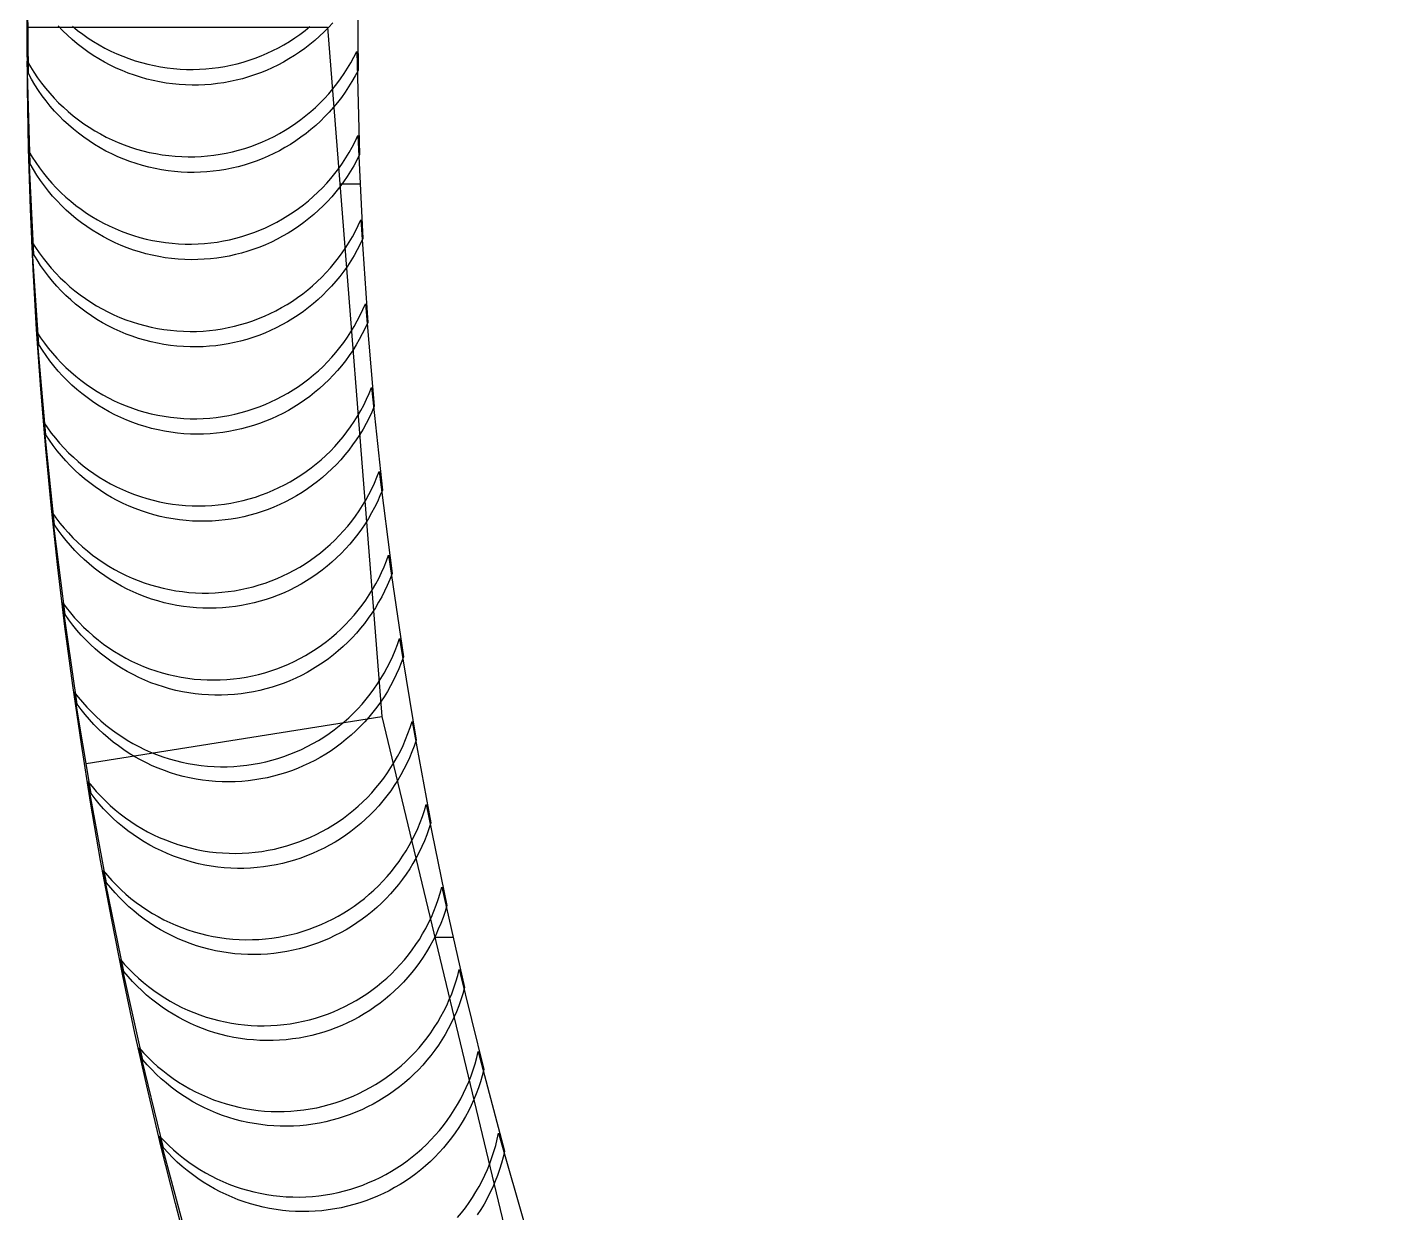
# Model space of a CAD drawing. Header units: metres. Extents: x -22.9 to 22.9, y -22.9 to 22.9.
# Drawn here: x -22.86 to -16.29, y -5.76 to 0 of the extents above; entities that cross this region are included whole.
import ezdxf

# ---------------------------------------------------------------- set-up
doc = ezdxf.new("R2010")
doc.units = ezdxf.units.M
for name, color, linetype in [('OBSERVED_CIRCULAR_SCAN', 3, 'Continuous'), ('SCAN_FOOTPRINTS', 5, 'Continuous'), ('TANK_BOUNDARY', 7, 'Continuous')]:
    doc.layers.add(name, color=color, linetype=linetype)

msp = doc.modelspace()

# ---------------------------------------------------------------- linework, layer by layer
at = {"layer": 'OBSERVED_CIRCULAR_SCAN'}
for p, q in [((-22.8557, 0), (-21.402, 0)), ((-21.402, 0), (-21.1385, -3.348)), ((-21.342, -0.762), (-21.2426, -0.762)), ((-22.5737, -3.5753), (-21.1385, -3.348)), ((-21.1385, -3.348), (-20.3545, -6.6136)), ((-20.8812, -4.4196), (-20.7915, -4.4196))]:
    msp.add_line(p, q, dxfattribs=at)
at = {"layer": 'SCAN_FOOTPRINTS'}
for points in [[(-21.2584, 0.2896), (-21.2536, -0.2104), (-21.2536, -0.2104), (-21.2679, -0.2376), (-21.2832, -0.2644), (-21.2993, -0.2906), (-21.3163, -0.3163), (-21.3342, -0.3413), (-21.353, -0.3657), (-21.3726, -0.3895), (-21.3929, -0.4126), (-21.4141, -0.435), (-21.436, -0.4566), (-21.4586, -0.4775), (-21.4819, -0.4976), (-21.5059, -0.5169), (-21.5306, -0.5354), (-21.5559, -0.553), (-21.5817, -0.5697), (-21.6081, -0.5855), (-21.6351, -0.6004), (-21.6625, -0.6144), (-21.6904, -0.6275), (-21.7187, -0.6395), (-21.7474, -0.6506), (-21.7765, -0.6607), (-21.8059, -0.6699), (-21.8357, -0.678), (-21.8656, -0.685), (-21.8958, -0.6911), (-21.9262, -0.6961), (-21.9567, -0.7001), (-21.9874, -0.703), (-22.0181, -0.7049), (-22.0489, -0.7057), (-22.0807, -0.7054), (-22.1124, -0.7041), (-22.1441, -0.7016), (-22.1757, -0.698), (-22.2071, -0.6932), (-22.2384, -0.6874), (-22.2694, -0.6805), (-22.3002, -0.6724), (-22.3306, -0.6633), (-22.3607, -0.6531), (-22.3905, -0.6419), (-22.4198, -0.6296), (-22.4487, -0.6163), (-22.477, -0.602), (-22.5049, -0.5867), (-22.5322, -0.5704), (-22.5589, -0.5532), (-22.585, -0.535), (-22.6104, -0.5159), (-22.6351, -0.496), (-22.6591, -0.4751), (-22.6824, -0.4535), (-22.7049, -0.431), (-22.7266, -0.4078), (-22.7474, -0.3838), (-22.7674, -0.359), (-22.7865, -0.3336), (-22.8047, -0.3076), (-22.8219, -0.2809), (-22.8382, -0.2536), (-22.8536, -0.2257), (-22.8584, 0.2743)], [(-21.3761, 0.0212), (-21.3969, -0.0015), (-21.4185, -0.0235), (-21.4408, -0.0447), (-21.4638, -0.0651), (-21.4875, -0.0848), (-21.5119, -0.1036), (-21.5369, -0.1216), (-21.5625, -0.1387), (-21.5887, -0.1549), (-21.6154, -0.1702), (-21.6426, -0.1846), (-21.6703, -0.1981), (-21.6985, -0.2106), (-21.727, -0.2221), (-21.7559, -0.2327), (-21.7852, -0.2422), (-21.8148, -0.2508), (-21.8446, -0.2583), (-21.8747, -0.2648), (-21.9051, -0.2703), (-21.9355, -0.2747), (-21.9661, -0.2781), (-21.9968, -0.2804), (-22.0276, -0.2817), (-22.0584, -0.2819), (-22.0902, -0.2811), (-22.1219, -0.2791), (-22.1535, -0.276), (-22.185, -0.2718), (-22.2164, -0.2664), (-22.2475, -0.26), (-22.2784, -0.2525), (-22.309, -0.2438), (-22.3392, -0.2341), (-22.3692, -0.2234), (-22.3987, -0.2116), (-22.4277, -0.1988), (-22.4564, -0.1849), (-22.4845, -0.17), (-22.512, -0.1542), (-22.539, -0.1374), (-22.5654, -0.1196), (-22.5911, -0.101), (-22.6161, -0.0814), (-22.6405, -0.061), (-22.6641, -0.0397), (-22.6869, -0.0176), (-22.709, 0.0053)], [(-22.6399, 0.004), (-22.6152, -0.016), (-22.5898, -0.035), (-22.5637, -0.0532), (-22.537, -0.0704), (-22.5097, -0.0867), (-22.4818, -0.102), (-22.4535, -0.1163), (-22.4246, -0.1297), (-22.3953, -0.1419), (-22.3655, -0.1532), (-22.3354, -0.1633), (-22.305, -0.1725), (-22.2742, -0.1805), (-22.2432, -0.1874), (-22.2119, -0.1932), (-22.1805, -0.198), (-22.1489, -0.2016), (-22.1172, -0.2041), (-22.0855, -0.2055), (-22.0537, -0.2057), (-22.0229, -0.2049), (-21.9922, -0.203), (-21.9615, -0.2001), (-21.931, -0.1961), (-21.9006, -0.1911), (-21.8704, -0.1851), (-21.8405, -0.178), (-21.8107, -0.1699), (-21.7813, -0.1608), (-21.7523, -0.1507), (-21.7235, -0.1396), (-21.6952, -0.1275), (-21.6673, -0.1144), (-21.6399, -0.1004), (-21.6129, -0.0855), (-21.5865, -0.0697), (-21.5607, -0.053), (-21.5354, -0.0354), (-21.5108, -0.0169), (-21.4867, 0.0024)], [(-22.0885, -5.8681), (-22.2167, -5.3849), (-22.2167, -5.3849), (-22.195, -5.4081), (-22.1724, -5.4305), (-22.1491, -5.4521), (-22.1251, -5.4728), (-22.1003, -5.4927), (-22.0748, -5.5117), (-22.0487, -5.5299), (-22.0219, -5.547), (-21.9946, -5.5632), (-21.9667, -5.5785), (-21.9383, -5.5927), (-21.9094, -5.606), (-21.88, -5.6182), (-21.8503, -5.6293), (-21.8201, -5.6394), (-21.7897, -5.6484), (-21.7589, -5.6564), (-21.7278, -5.6632), (-21.6966, -5.669), (-21.6651, -5.6737), (-21.6335, -5.6772), (-21.6018, -5.6796), (-21.5701, -5.6809), (-21.5383, -5.6811), (-21.5065, -5.6801), (-21.4748, -5.6781), (-21.4432, -5.6749), (-21.4117, -5.6706), (-21.3804, -5.6652), (-21.3493, -5.6586), (-21.3184, -5.651), (-21.2888, -5.6426), (-21.2595, -5.6332), (-21.2305, -5.6228), (-21.2019, -5.6114), (-21.1737, -5.599), (-21.1459, -5.5857), (-21.1186, -5.5714), (-21.0918, -5.5562), (-21.0656, -5.5401), (-21.0399, -5.5232), (-21.0148, -5.5053), (-20.9904, -5.4866), (-20.9666, -5.4671), (-20.9434, -5.4467), (-20.921, -5.4256), (-20.8993, -5.4037), (-20.8784, -5.3811), (-20.8583, -5.3578), (-20.839, -5.3339), (-20.8205, -5.3092), (-20.8028, -5.284), (-20.7861, -5.2582), (-20.7702, -5.2318), (-20.7552, -5.2049), (-20.7412, -5.1775), (-20.7281, -5.1496), (-20.716, -5.1213), (-20.7048, -5.0926), (-20.6947, -5.0635), (-20.6855, -5.0341), (-20.6774, -5.0044), (-20.6703, -4.9745), (-20.542, -5.4577), (-20.542, -5.4577), (-20.5491, -5.4877), (-20.5573, -5.5174), (-20.5664, -5.5468), (-20.5766, -5.5759), (-20.5877, -5.6046), (-20.5999, -5.6329), (-20.613, -5.6607), (-20.627, -5.6881), (-20.6419, -5.7151), (-20.6578, -5.7415), (-20.6746, -5.7673)], [(-20.7712, -5.7813), (-20.7515, -5.7576), (-20.7326, -5.7333), (-20.7146, -5.7083), (-20.6975, -5.6827), (-20.6812, -5.6566), (-20.6658, -5.6299), (-20.6514, -5.6027), (-20.6379, -5.575), (-20.6254, -5.5469), (-20.6138, -5.5184), (-20.6032, -5.4895), (-20.5936, -5.4602), (-20.585, -5.4306), (-20.5774, -5.4008), (-20.5709, -5.3707), (-20.4334, -5.8514)]]:
    msp.add_lwpolyline(points, dxfattribs=at)
for points in [[(-21.2457, -0.6187), (-21.2594, -0.6462), (-21.2742, -0.6733), (-21.2898, -0.6998), (-21.3063, -0.7258), (-21.3237, -0.7512), (-21.342, -0.7759), (-21.3611, -0.8001), (-21.3811, -0.8236), (-21.4018, -0.8463), (-21.4233, -0.8684), (-21.4455, -0.8897), (-21.4684, -0.9103), (-21.492, -0.93), (-21.5163, -0.9489), (-21.5413, -0.967), (-21.5668, -0.9842), (-21.5929, -1.0006), (-21.6195, -1.016), (-21.6467, -1.0305), (-21.6743, -1.0441), (-21.7024, -1.0567), (-21.7309, -1.0684), (-21.7598, -1.079), (-21.789, -1.0887), (-21.8186, -1.0974), (-21.8484, -1.105), (-21.8785, -1.1117), (-21.9088, -1.1173), (-21.9392, -1.1218), (-21.9698, -1.1253), (-22.0005, -1.1278), (-22.0313, -1.1292), (-22.0631, -1.1296), (-22.0948, -1.1288), (-22.1266, -1.1269), (-22.1582, -1.1239), (-22.1897, -1.1198), (-22.2211, -1.1145), (-22.2522, -1.1082), (-22.2831, -1.1008), (-22.3138, -1.0922), (-22.3441, -1.0826), (-22.374, -1.072), (-22.4036, -1.0603), (-22.4327, -1.0475), (-22.4613, -1.0338), (-22.4895, -1.019), (-22.5171, -1.0032), (-22.5441, -0.9865), (-22.5705, -0.9688), (-22.5963, -0.9503), (-22.6214, -0.9308), (-22.6458, -0.9104), (-22.6695, -0.8892), (-22.6924, -0.8672), (-22.7145, -0.8443), (-22.7358, -0.8207), (-22.7563, -0.7964), (-22.7759, -0.7714), (-22.7946, -0.7457), (-22.8123, -0.7193), (-22.8291, -0.6923), (-22.845, -0.6648), (-22.8594, -0.165), (-22.8594, -0.165), (-22.8435, -0.1925), (-22.8267, -0.2195), (-22.809, -0.2459), (-22.7903, -0.2716), (-22.7707, -0.2966), (-22.7502, -0.3209), (-22.7289, -0.3445), (-22.7068, -0.3674), (-22.6839, -0.3894), (-22.6602, -0.4106), (-22.6358, -0.431), (-22.6107, -0.4505), (-22.5849, -0.4691), (-22.5585, -0.4867), (-22.5315, -0.5034), (-22.5039, -0.5192), (-22.4757, -0.534), (-22.4471, -0.5477), (-22.418, -0.5605), (-22.3884, -0.5722), (-22.3585, -0.5829), (-22.3282, -0.5925), (-22.2975, -0.601), (-22.2666, -0.6084), (-22.2355, -0.6147), (-22.2041, -0.62), (-22.1726, -0.6241), (-22.141, -0.6271), (-22.1092, -0.629), (-22.0775, -0.6298), (-22.0457, -0.6294), (-22.0149, -0.628), (-21.9842, -0.6255), (-21.9536, -0.622), (-21.9232, -0.6175), (-21.8929, -0.6119), (-21.8628, -0.6052), (-21.833, -0.5976), (-21.8035, -0.5889), (-21.7742, -0.5792), (-21.7453, -0.5686), (-21.7168, -0.5569), (-21.6887, -0.5443), (-21.6611, -0.5307), (-21.634, -0.5162), (-21.6073, -0.5008), (-21.5812, -0.4844), (-21.5557, -0.4672), (-21.5307, -0.4491), (-21.5065, -0.4302), (-21.4828, -0.4105), (-21.4599, -0.3899), (-21.4377, -0.3686), (-21.4162, -0.3466), (-21.3955, -0.3238), (-21.3755, -0.3003), (-21.3564, -0.2761), (-21.3382, -0.2514), (-21.3207, -0.226), (-21.3042, -0.2), (-21.2886, -0.1735), (-21.2739, -0.1464), (-21.2601, -0.1189), (-21.2457, -0.6187)], [(-21.2299, -1.0268), (-21.2431, -1.0546), (-21.2573, -1.0819), (-21.2724, -1.1087), (-21.2885, -1.135), (-21.3054, -1.1607), (-21.3232, -1.1858), (-21.3418, -1.2104), (-21.3613, -1.2342), (-21.3816, -1.2574), (-21.4026, -1.2799), (-21.4244, -1.3016), (-21.447, -1.3226), (-21.4702, -1.3428), (-21.4941, -1.3622), (-21.5187, -1.3807), (-21.5439, -1.3984), (-21.5697, -1.4153), (-21.596, -1.4312), (-21.6229, -1.4462), (-21.6503, -1.4603), (-21.6781, -1.4735), (-21.7064, -1.4857), (-21.7351, -1.4969), (-21.7641, -1.5071), (-21.7935, -1.5164), (-21.8232, -1.5246), (-21.8531, -1.5318), (-21.8833, -1.538), (-21.9136, -1.5431), (-21.9441, -1.5472), (-21.9748, -1.5503), (-22.0055, -1.5523), (-22.0373, -1.5533), (-22.0691, -1.5531), (-22.1008, -1.5518), (-22.1325, -1.5494), (-22.1641, -1.5459), (-22.1956, -1.5413), (-22.2268, -1.5355), (-22.2579, -1.5287), (-22.2886, -1.5208), (-22.3191, -1.5118), (-22.3493, -1.5017), (-22.379, -1.4905), (-22.4084, -1.4783), (-22.4373, -1.4651), (-22.4657, -1.4509), (-22.4936, -1.4357), (-22.521, -1.4195), (-22.5477, -1.4023), (-22.5739, -1.3842), (-22.5994, -1.3652), (-22.6242, -1.3453), (-22.6482, -1.3246), (-22.6716, -1.303), (-22.6941, -1.2806), (-22.7159, -1.2574), (-22.7368, -1.2335), (-22.7568, -1.2088), (-22.776, -1.1835), (-22.7943, -1.1575), (-22.8116, -1.1308), (-22.828, -1.1036), (-22.852, -0.6042), (-22.852, -0.6042), (-22.8356, -0.6314), (-22.8183, -0.658), (-22.8, -0.6841), (-22.7809, -0.7094), (-22.7608, -0.7341), (-22.7399, -0.758), (-22.7181, -0.7812), (-22.6956, -0.8036), (-22.6722, -0.8252), (-22.6482, -0.8459), (-22.6234, -0.8658), (-22.5979, -0.8848), (-22.5718, -0.9029), (-22.545, -0.9201), (-22.5176, -0.9363), (-22.4897, -0.9515), (-22.4613, -0.9657), (-22.4324, -0.9789), (-22.4031, -0.9911), (-22.3733, -1.0022), (-22.3431, -1.0123), (-22.3127, -1.0213), (-22.2819, -1.0293), (-22.2508, -1.0361), (-22.2196, -1.0419), (-22.1881, -1.0465), (-22.1565, -1.05), (-22.1248, -1.0524), (-22.0931, -1.0537), (-22.0613, -1.0538), (-22.0295, -1.0529), (-21.9988, -1.0509), (-21.9682, -1.0478), (-21.9376, -1.0437), (-21.9073, -1.0386), (-21.8771, -1.0324), (-21.8472, -1.0252), (-21.8175, -1.017), (-21.7881, -1.0077), (-21.7591, -0.9975), (-21.7304, -0.9863), (-21.7021, -0.9741), (-21.6743, -0.9609), (-21.6469, -0.9468), (-21.62, -0.9318), (-21.5937, -0.9158), (-21.5679, -0.899), (-21.5427, -0.8813), (-21.5181, -0.8627), (-21.4942, -0.8433), (-21.471, -0.8232), (-21.4484, -0.8022), (-21.4266, -0.7804), (-21.4056, -0.758), (-21.3853, -0.7348), (-21.3658, -0.7109), (-21.3472, -0.6864), (-21.3294, -0.6613), (-21.3125, -0.6356), (-21.2964, -0.6093), (-21.2813, -0.5825), (-21.2671, -0.5551), (-21.2539, -0.5273), (-21.2299, -1.0268)], [(-21.2062, -1.4345), (-21.2189, -1.4625), (-21.2326, -1.4901), (-21.2472, -1.5172), (-21.2627, -1.5438), (-21.2791, -1.5699), (-21.2965, -1.5953), (-21.3146, -1.6202), (-21.3336, -1.6444), (-21.3535, -1.668), (-21.3741, -1.6908), (-21.3955, -1.713), (-21.4176, -1.7344), (-21.4404, -1.755), (-21.464, -1.7749), (-21.4882, -1.7939), (-21.5131, -1.8121), (-21.5385, -1.8294), (-21.5645, -1.8459), (-21.5911, -1.8614), (-21.6182, -1.876), (-21.6458, -1.8897), (-21.6738, -1.9025), (-21.7023, -1.9142), (-21.7311, -1.925), (-21.7603, -1.9348), (-21.7898, -1.9436), (-21.8196, -1.9514), (-21.8497, -1.9582), (-21.8799, -1.9639), (-21.9104, -1.9686), (-21.9409, -1.9722), (-21.9716, -1.9748), (-22.0034, -1.9764), (-22.0352, -1.9768), (-22.0669, -1.9762), (-22.0987, -1.9744), (-22.1303, -1.9715), (-22.1619, -1.9674), (-22.1932, -1.9623), (-22.2244, -1.9561), (-22.2553, -1.9487), (-22.286, -1.9403), (-22.3163, -1.9308), (-22.3463, -1.9202), (-22.3759, -1.9086), (-22.405, -1.896), (-22.4337, -1.8823), (-22.4619, -1.8676), (-22.4896, -1.8519), (-22.5166, -1.8353), (-22.5431, -1.8177), (-22.569, -1.7992), (-22.5941, -1.7798), (-22.6186, -1.7595), (-22.6423, -1.7384), (-22.6653, -1.7164), (-22.6875, -1.6936), (-22.7089, -1.6701), (-22.7294, -1.6458), (-22.7491, -1.6209), (-22.7678, -1.5952), (-22.7857, -1.5689), (-22.8026, -1.542), (-22.8362, -1.0431), (-22.8362, -1.0431), (-22.8193, -1.07), (-22.8014, -1.0963), (-22.7827, -1.122), (-22.763, -1.147), (-22.7425, -1.1712), (-22.7211, -1.1948), (-22.6989, -1.2175), (-22.6759, -1.2395), (-22.6522, -1.2606), (-22.6277, -1.2809), (-22.6026, -1.3003), (-22.5767, -1.3188), (-22.5502, -1.3364), (-22.5232, -1.3531), (-22.4955, -1.3687), (-22.4673, -1.3834), (-22.4386, -1.3971), (-22.4095, -1.4097), (-22.3799, -1.4214), (-22.3499, -1.4319), (-22.3196, -1.4414), (-22.2889, -1.4499), (-22.258, -1.4572), (-22.2268, -1.4634), (-22.1955, -1.4686), (-22.1639, -1.4726), (-22.1323, -1.4755), (-22.1005, -1.4773), (-22.0688, -1.478), (-22.037, -1.4775), (-22.0052, -1.4759), (-21.9745, -1.4733), (-21.944, -1.4697), (-21.9135, -1.465), (-21.8833, -1.4593), (-21.8532, -1.4525), (-21.8234, -1.4448), (-21.7939, -1.436), (-21.7647, -1.4262), (-21.7359, -1.4154), (-21.7074, -1.4036), (-21.6794, -1.3909), (-21.6518, -1.3772), (-21.6247, -1.3625), (-21.5981, -1.347), (-21.5721, -1.3306), (-21.5467, -1.3132), (-21.5218, -1.295), (-21.4976, -1.276), (-21.474, -1.2562), (-21.4512, -1.2355), (-21.4291, -1.2141), (-21.4077, -1.192), (-21.3871, -1.1691), (-21.3672, -1.1455), (-21.3482, -1.1213), (-21.3301, -1.0965), (-21.3127, -1.071), (-21.2963, -1.0449), (-21.2808, -1.0183), (-21.2662, -0.9912), (-21.2525, -0.9636), (-21.2398, -0.9356), (-21.2062, -1.4345)], [(-21.1747, -1.8416), (-21.1869, -1.8699), (-21.2, -1.8978), (-21.2141, -1.9252), (-21.2291, -1.9521), (-21.2451, -1.9784), (-21.2619, -2.0042), (-21.2796, -2.0294), (-21.2981, -2.054), (-21.3175, -2.0779), (-21.3376, -2.1012), (-21.3586, -2.1238), (-21.3803, -2.1456), (-21.4028, -2.1667), (-21.4259, -2.187), (-21.4498, -2.2064), (-21.4743, -2.2251), (-21.4994, -2.2429), (-21.5251, -2.2599), (-21.5514, -2.2759), (-21.5782, -2.2911), (-21.6055, -2.3053), (-21.6333, -2.3185), (-21.6615, -2.3309), (-21.6901, -2.3422), (-21.7191, -2.3526), (-21.7485, -2.3619), (-21.7781, -2.3703), (-21.808, -2.3776), (-21.8382, -2.3839), (-21.8685, -2.3892), (-21.899, -2.3934), (-21.9296, -2.3966), (-21.9613, -2.3988), (-21.9931, -2.3998), (-22.0249, -2.3998), (-22.0567, -2.3986), (-22.0884, -2.3963), (-22.12, -2.3929), (-22.1514, -2.3884), (-22.1827, -2.3827), (-22.2138, -2.376), (-22.2446, -2.3681), (-22.2751, -2.3592), (-22.3053, -2.3492), (-22.3351, -2.3382), (-22.3645, -2.3261), (-22.3934, -2.313), (-22.4219, -2.2988), (-22.4498, -2.2837), (-22.4772, -2.2676), (-22.504, -2.2505), (-22.5302, -2.2325), (-22.5558, -2.2136), (-22.5806, -2.1938), (-22.6048, -2.1731), (-22.6282, -2.1516), (-22.6508, -2.1292), (-22.6726, -2.1061), (-22.6936, -2.0823), (-22.7137, -2.0577), (-22.733, -2.0324), (-22.7513, -2.0064), (-22.7688, -1.9798), (-22.8119, -1.4817), (-22.8119, -1.4817), (-22.7945, -1.5083), (-22.7762, -1.5342), (-22.7569, -1.5595), (-22.7368, -1.5841), (-22.7158, -1.608), (-22.694, -1.6311), (-22.6713, -1.6534), (-22.6479, -1.6749), (-22.6238, -1.6956), (-22.5989, -1.7154), (-22.5734, -1.7344), (-22.5472, -1.7524), (-22.5204, -1.7694), (-22.493, -1.7855), (-22.4651, -1.8007), (-22.4366, -1.8148), (-22.4076, -1.828), (-22.3782, -1.84), (-22.3484, -1.8511), (-22.3183, -1.8611), (-22.2877, -1.87), (-22.2569, -1.8778), (-22.2259, -1.8846), (-22.1946, -1.8902), (-22.1631, -1.8948), (-22.1315, -1.8982), (-22.0998, -1.9005), (-22.0681, -1.9017), (-22.0363, -1.9017), (-22.0045, -1.9007), (-21.9728, -1.8985), (-21.9422, -1.8953), (-21.9117, -1.8911), (-21.8813, -1.8858), (-21.8512, -1.8795), (-21.8213, -1.8721), (-21.7916, -1.8638), (-21.7623, -1.8544), (-21.7333, -1.8441), (-21.7047, -1.8327), (-21.6765, -1.8204), (-21.6487, -1.8071), (-21.6214, -1.7929), (-21.5946, -1.7778), (-21.5683, -1.7617), (-21.5426, -1.7448), (-21.5174, -1.727), (-21.493, -1.7083), (-21.4691, -1.6888), (-21.4459, -1.6685), (-21.4235, -1.6475), (-21.4018, -1.6256), (-21.3808, -1.6031), (-21.3606, -1.5798), (-21.3413, -1.5559), (-21.3227, -1.5313), (-21.305, -1.5061), (-21.2882, -1.4803), (-21.2723, -1.4539), (-21.2573, -1.427), (-21.2432, -1.3996), (-21.2301, -1.3718), (-21.2179, -1.3435), (-21.1747, -1.8416)], [(-21.1354, -2.2481), (-21.1471, -2.2767), (-21.1597, -2.3048), (-21.1732, -2.3324), (-21.1877, -2.3596), (-21.2031, -2.3862), (-21.2194, -2.4123), (-21.2366, -2.4379), (-21.2547, -2.4628), (-21.2736, -2.4871), (-21.2933, -2.5108), (-21.3139, -2.5337), (-21.3351, -2.556), (-21.3572, -2.5775), (-21.38, -2.5982), (-21.4034, -2.6182), (-21.4276, -2.6373), (-21.4523, -2.6556), (-21.4777, -2.673), (-21.5037, -2.6896), (-21.5302, -2.7052), (-21.5572, -2.72), (-21.5847, -2.7338), (-21.6127, -2.7466), (-21.6411, -2.7585), (-21.6699, -2.7694), (-21.6991, -2.7794), (-21.7285, -2.7883), (-21.7583, -2.7962), (-21.7883, -2.8031), (-21.8186, -2.8089), (-21.849, -2.8137), (-21.8795, -2.8175), (-21.9112, -2.8203), (-21.9429, -2.822), (-21.9747, -2.8225), (-22.0065, -2.822), (-22.0382, -2.8203), (-22.0699, -2.8174), (-22.1014, -2.8135), (-22.1328, -2.8085), (-22.164, -2.8023), (-22.195, -2.7951), (-22.2256, -2.7868), (-22.256, -2.7774), (-22.286, -2.7669), (-22.3156, -2.7554), (-22.3448, -2.7428), (-22.3736, -2.7292), (-22.4018, -2.7146), (-22.4295, -2.699), (-22.4566, -2.6825), (-22.4832, -2.665), (-22.5091, -2.6465), (-22.5343, -2.6272), (-22.5588, -2.607), (-22.5826, -2.5859), (-22.6057, -2.564), (-22.628, -2.5414), (-22.6494, -2.5179), (-22.67, -2.4937), (-22.6897, -2.4688), (-22.7086, -2.4432), (-22.7265, -2.4169), (-22.7793, -1.9197), (-22.7793, -1.9197), (-22.7613, -1.946), (-22.7425, -1.9716), (-22.7227, -1.9965), (-22.7021, -2.0207), (-22.6807, -2.0441), (-22.6584, -2.0668), (-22.6354, -2.0887), (-22.6116, -2.1098), (-22.5871, -2.13), (-22.5618, -2.1493), (-22.5359, -2.1678), (-22.5094, -2.1853), (-22.4822, -2.2018), (-22.4545, -2.2174), (-22.4263, -2.232), (-22.3976, -2.2456), (-22.3684, -2.2581), (-22.3388, -2.2697), (-22.3087, -2.2801), (-22.2784, -2.2896), (-22.2477, -2.2979), (-22.2168, -2.3051), (-22.1856, -2.3113), (-22.1542, -2.3163), (-22.1226, -2.3202), (-22.091, -2.323), (-22.0592, -2.3247), (-22.0275, -2.3253), (-21.9957, -2.3248), (-21.9639, -2.3231), (-21.9323, -2.3203), (-21.9017, -2.3165), (-21.8713, -2.3117), (-21.8411, -2.3059), (-21.8111, -2.299), (-21.7813, -2.2911), (-21.7518, -2.2821), (-21.7227, -2.2722), (-21.6939, -2.2613), (-21.6655, -2.2494), (-21.6375, -2.2366), (-21.61, -2.2228), (-21.5829, -2.208), (-21.5564, -2.1924), (-21.5304, -2.1758), (-21.5051, -2.1584), (-21.4803, -2.1401), (-21.4562, -2.1209), (-21.4327, -2.101), (-21.4099, -2.0803), (-21.3879, -2.0588), (-21.3666, -2.0365), (-21.3461, -2.0136), (-21.3263, -1.9899), (-21.3074, -1.9656), (-21.2894, -1.9407), (-21.2722, -1.9151), (-21.2559, -1.889), (-21.2405, -1.8624), (-21.226, -1.8352), (-21.2124, -1.8075), (-21.1998, -1.7794), (-21.1882, -1.7509), (-21.1354, -2.2481)], [(-21.0883, -2.6538), (-21.0994, -2.6825), (-21.1115, -2.7109), (-21.1245, -2.7388), (-21.1385, -2.7662), (-21.1534, -2.7932), (-21.1692, -2.8196), (-21.1859, -2.8455), (-21.2035, -2.8708), (-21.2219, -2.8954), (-21.2412, -2.9194), (-21.2612, -2.9428), (-21.2821, -2.9654), (-21.3037, -2.9874), (-21.3261, -3.0085), (-21.3492, -3.0289), (-21.3729, -3.0485), (-21.3973, -3.0673), (-21.4224, -3.0852), (-21.448, -3.1022), (-21.4742, -3.1184), (-21.501, -3.1336), (-21.5282, -3.148), (-21.556, -3.1614), (-21.5841, -3.1738), (-21.6127, -3.1853), (-21.6417, -3.1958), (-21.671, -3.2052), (-21.7006, -3.2137), (-21.7304, -3.2212), (-21.7606, -3.2276), (-21.7909, -3.233), (-21.8214, -3.2374), (-21.853, -3.2408), (-21.8847, -3.243), (-21.9164, -3.2442), (-21.9482, -3.2443), (-21.98, -3.2432), (-22.0117, -3.241), (-22.0433, -3.2376), (-22.0748, -3.2332), (-22.1061, -3.2277), (-22.1372, -3.221), (-22.168, -3.2133), (-22.1985, -3.2045), (-22.2287, -3.1946), (-22.2586, -3.1836), (-22.288, -3.1716), (-22.317, -3.1586), (-22.3455, -3.1445), (-22.3735, -3.1295), (-22.401, -3.1134), (-22.4278, -3.0964), (-22.4541, -3.0785), (-22.4797, -3.0597), (-22.5046, -3.0399), (-22.5288, -3.0193), (-22.5523, -2.9979), (-22.575, -2.9756), (-22.5968, -2.9526), (-22.6179, -2.9288), (-22.6381, -2.9043), (-22.6574, -2.879), (-22.6759, -2.8531), (-22.7382, -2.357), (-22.7382, -2.357), (-22.7197, -2.3829), (-22.7004, -2.4082), (-22.6802, -2.4327), (-22.6591, -2.4565), (-22.6372, -2.4795), (-22.6145, -2.5018), (-22.5911, -2.5232), (-22.5669, -2.5438), (-22.542, -2.5636), (-22.5164, -2.5824), (-22.4901, -2.6003), (-22.4632, -2.6173), (-22.4358, -2.6334), (-22.4078, -2.6484), (-22.3793, -2.6625), (-22.3503, -2.6755), (-22.3209, -2.6875), (-22.291, -2.6985), (-22.2608, -2.7084), (-22.2303, -2.7172), (-22.1994, -2.7249), (-22.1684, -2.7316), (-22.1371, -2.7371), (-22.1056, -2.7415), (-22.074, -2.7449), (-22.0423, -2.7471), (-22.0105, -2.7481), (-21.9787, -2.7481), (-21.9469, -2.7469), (-21.9152, -2.7447), (-21.8836, -2.7413), (-21.8532, -2.7369), (-21.8228, -2.7315), (-21.7927, -2.7251), (-21.7629, -2.7176), (-21.7333, -2.7091), (-21.704, -2.6996), (-21.675, -2.6892), (-21.6464, -2.6777), (-21.6183, -2.6653), (-21.5905, -2.6519), (-21.5633, -2.6375), (-21.5365, -2.6223), (-21.5103, -2.6061), (-21.4847, -2.5891), (-21.4596, -2.5712), (-21.4352, -2.5524), (-21.4115, -2.5328), (-21.3884, -2.5124), (-21.366, -2.4912), (-21.3444, -2.4693), (-21.3235, -2.4467), (-21.3034, -2.4233), (-21.2842, -2.3993), (-21.2657, -2.3746), (-21.2482, -2.3494), (-21.2315, -2.3235), (-21.2156, -2.2971), (-21.2007, -2.2701), (-21.1868, -2.2427), (-21.1738, -2.2148), (-21.1617, -2.1864), (-21.1506, -2.1577), (-21.0883, -2.6538)], [(-21.0335, -3.0585), (-21.044, -3.0874), (-21.0555, -3.116), (-21.068, -3.1442), (-21.0814, -3.1719), (-21.0958, -3.1991), (-21.1111, -3.2258), (-21.1273, -3.252), (-21.1444, -3.2776), (-21.1623, -3.3026), (-21.1811, -3.327), (-21.2008, -3.3507), (-21.2212, -3.3738), (-21.2424, -3.3961), (-21.2643, -3.4177), (-21.287, -3.4385), (-21.3104, -3.4586), (-21.3345, -3.4778), (-21.3592, -3.4962), (-21.3845, -3.5137), (-21.4104, -3.5304), (-21.4368, -3.5462), (-21.4638, -3.561), (-21.4912, -3.575), (-21.5192, -3.5879), (-21.5475, -3.5999), (-21.5763, -3.611), (-21.6054, -3.621), (-21.6348, -3.6301), (-21.6645, -3.6381), (-21.6945, -3.6451), (-21.7247, -3.6511), (-21.7551, -3.656), (-21.7867, -3.66), (-21.8183, -3.6629), (-21.8501, -3.6647), (-21.8818, -3.6654), (-21.9136, -3.6649), (-21.9454, -3.6633), (-21.977, -3.6606), (-22.0086, -3.6567), (-22.04, -3.6518), (-22.0712, -3.6458), (-22.1022, -3.6386), (-22.1329, -3.6304), (-22.1633, -3.6211), (-22.1933, -3.6107), (-22.223, -3.5992), (-22.2522, -3.5868), (-22.281, -3.5733), (-22.3092, -3.5588), (-22.337, -3.5433), (-22.3642, -3.5268), (-22.3908, -3.5094), (-22.4167, -3.491), (-22.442, -3.4718), (-22.4666, -3.4516), (-22.4905, -3.4307), (-22.5136, -3.4088), (-22.5359, -3.3862), (-22.5575, -3.3628), (-22.5781, -3.3387), (-22.598, -3.3138), (-22.6169, -3.2883), (-22.6887, -2.7935), (-22.6887, -2.7935), (-22.6698, -2.819), (-22.6499, -2.8439), (-22.6293, -2.868), (-22.6077, -2.8914), (-22.5854, -2.914), (-22.5623, -2.9358), (-22.5384, -2.9568), (-22.5138, -2.977), (-22.4885, -2.9962), (-22.4626, -3.0146), (-22.436, -3.032), (-22.4088, -3.0484), (-22.3811, -3.0639), (-22.3528, -3.0785), (-22.324, -3.092), (-22.2948, -3.1044), (-22.2651, -3.1159), (-22.2351, -3.1262), (-22.2047, -3.1356), (-22.174, -3.1438), (-22.143, -3.1509), (-22.1118, -3.157), (-22.0804, -3.1619), (-22.0488, -3.1658), (-22.0172, -3.1685), (-21.9854, -3.1701), (-21.9536, -3.1705), (-21.9219, -3.1699), (-21.8901, -3.1681), (-21.8585, -3.1652), (-21.8269, -3.1612), (-21.7965, -3.1563), (-21.7663, -3.1503), (-21.7363, -3.1433), (-21.7066, -3.1352), (-21.6772, -3.1262), (-21.6481, -3.1162), (-21.6193, -3.1051), (-21.591, -3.0931), (-21.5631, -3.0801), (-21.5356, -3.0662), (-21.5086, -3.0514), (-21.4822, -3.0356), (-21.4563, -3.0189), (-21.431, -3.0014), (-21.4063, -2.983), (-21.3822, -2.9638), (-21.3588, -2.9437), (-21.3362, -2.9229), (-21.3142, -2.9013), (-21.293, -2.879), (-21.2726, -2.8559), (-21.2529, -2.8322), (-21.2341, -2.8078), (-21.2162, -2.7828), (-21.1991, -2.7572), (-21.1829, -2.731), (-21.1676, -2.7043), (-21.1532, -2.677), (-21.1398, -2.6493), (-21.1273, -2.6212), (-21.1158, -2.5926), (-21.1053, -2.5637), (-21.0335, -3.0585)], [(-20.9708, -3.4621), (-20.9808, -3.4912), (-20.9917, -3.52), (-21.0037, -3.5484), (-21.0166, -3.5763), (-21.0304, -3.6038), (-21.0452, -3.6308), (-21.0609, -3.6573), (-21.0775, -3.6833), (-21.095, -3.7086), (-21.1133, -3.7334), (-21.1325, -3.7575), (-21.1525, -3.7809), (-21.1732, -3.8036), (-21.1948, -3.8256), (-21.217, -3.8469), (-21.24, -3.8674), (-21.2637, -3.8871), (-21.288, -3.9059), (-21.313, -3.924), (-21.3386, -3.9411), (-21.3647, -3.9574), (-21.3914, -3.9728), (-21.4186, -3.9872), (-21.4463, -4.0007), (-21.4744, -4.0133), (-21.5029, -4.0249), (-21.5318, -4.0355), (-21.5611, -4.0451), (-21.5906, -4.0537), (-21.6205, -4.0613), (-21.6506, -4.0678), (-21.6809, -4.0733), (-21.7123, -4.078), (-21.7439, -4.0815), (-21.7756, -4.0838), (-21.8074, -4.0851), (-21.8392, -4.0852), (-21.8709, -4.0843), (-21.9026, -4.0822), (-21.9343, -4.0789), (-21.9658, -4.0746), (-21.9971, -4.0691), (-22.0282, -4.0626), (-22.059, -4.055), (-22.0896, -4.0462), (-22.1198, -4.0364), (-22.1497, -4.0256), (-22.1792, -4.0136), (-22.2082, -4.0007), (-22.2368, -3.9867), (-22.2648, -3.9718), (-22.2923, -3.9558), (-22.3192, -3.9389), (-22.3455, -3.9211), (-22.3712, -3.9023), (-22.3962, -3.8827), (-22.4204, -3.8621), (-22.444, -3.8408), (-22.4667, -3.8186), (-22.4887, -3.7956), (-22.5098, -3.7719), (-22.5301, -3.7474), (-22.5495, -3.7222), (-22.6308, -3.2289), (-22.6308, -3.2289), (-22.6114, -3.2541), (-22.5911, -3.2785), (-22.57, -3.3023), (-22.548, -3.3252), (-22.5253, -3.3474), (-22.5017, -3.3688), (-22.4775, -3.3893), (-22.4525, -3.409), (-22.4268, -3.4277), (-22.4005, -3.4456), (-22.3736, -3.4625), (-22.3461, -3.4784), (-22.3181, -3.4934), (-22.2895, -3.5074), (-22.2605, -3.5203), (-22.231, -3.5322), (-22.2011, -3.5431), (-22.1709, -3.5529), (-22.1403, -3.5616), (-22.1095, -3.5693), (-22.0784, -3.5758), (-22.0471, -3.5812), (-22.0156, -3.5856), (-21.9839, -3.5888), (-21.9522, -3.5909), (-21.9205, -3.5919), (-21.8887, -3.5918), (-21.8569, -3.5905), (-21.8252, -3.5881), (-21.7936, -3.5846), (-21.7622, -3.58), (-21.7319, -3.5745), (-21.7018, -3.5679), (-21.6719, -3.5603), (-21.6424, -3.5517), (-21.6131, -3.5421), (-21.5842, -3.5315), (-21.5557, -3.5199), (-21.5276, -3.5074), (-21.4999, -3.4939), (-21.4727, -3.4794), (-21.446, -3.4641), (-21.4199, -3.4478), (-21.3943, -3.4306), (-21.3693, -3.4126), (-21.345, -3.3937), (-21.3213, -3.374), (-21.2983, -3.3536), (-21.2761, -3.3323), (-21.2545, -3.3103), (-21.2338, -3.2876), (-21.2138, -3.2641), (-21.1946, -3.24), (-21.1763, -3.2153), (-21.1588, -3.1899), (-21.1422, -3.164), (-21.1265, -3.1375), (-21.1117, -3.1105), (-21.0979, -3.083), (-21.085, -3.055), (-21.073, -3.0266), (-21.0621, -2.9979), (-21.0521, -2.9687), (-20.9708, -3.4621)], [(-20.9004, -3.8643), (-20.9098, -3.8937), (-20.9202, -3.9227), (-20.9316, -3.9513), (-20.944, -3.9795), (-20.9573, -4.0072), (-20.9716, -4.0345), (-20.9868, -4.0613), (-21.0028, -4.0876), (-21.0198, -4.1132), (-21.0377, -4.1383), (-21.0564, -4.1628), (-21.0759, -4.1866), (-21.0962, -4.2097), (-21.1173, -4.2322), (-21.1392, -4.2538), (-21.1618, -4.2748), (-21.1851, -4.2949), (-21.2091, -4.3142), (-21.2337, -4.3327), (-21.2589, -4.3504), (-21.2847, -4.3672), (-21.3111, -4.383), (-21.338, -4.398), (-21.3654, -4.412), (-21.3933, -4.4251), (-21.4216, -4.4373), (-21.4503, -4.4484), (-21.4794, -4.4586), (-21.5088, -4.4678), (-21.5385, -4.4759), (-21.5684, -4.4831), (-21.5986, -4.4892), (-21.63, -4.4944), (-21.6615, -4.4985), (-21.6931, -4.5015), (-21.7249, -4.5033), (-21.7566, -4.5041), (-21.7884, -4.5037), (-21.8202, -4.5022), (-21.8518, -4.4996), (-21.8834, -4.4959), (-21.9148, -4.491), (-21.946, -4.4851), (-21.977, -4.478), (-22.0078, -4.4699), (-22.0382, -4.4607), (-22.0683, -4.4504), (-22.098, -4.439), (-22.1272, -4.4267), (-22.1561, -4.4132), (-22.1844, -4.3988), (-22.2122, -4.3834), (-22.2394, -4.367), (-22.2661, -4.3497), (-22.2921, -4.3314), (-22.3174, -4.3123), (-22.3421, -4.2922), (-22.366, -4.2713), (-22.3892, -4.2495), (-22.4116, -4.227), (-22.4332, -4.2037), (-22.4539, -4.1796), (-22.4738, -4.1548), (-22.5646, -3.6631), (-22.5646, -3.6631), (-22.5447, -3.6879), (-22.524, -3.712), (-22.5024, -3.7353), (-22.48, -3.7578), (-22.4568, -3.7796), (-22.4328, -3.8005), (-22.4082, -3.8206), (-22.3828, -3.8397), (-22.3568, -3.858), (-22.3302, -3.8753), (-22.3029, -3.8917), (-22.2751, -3.9071), (-22.2468, -3.9216), (-22.218, -3.935), (-22.1887, -3.9474), (-22.159, -3.9587), (-22.129, -3.969), (-22.0985, -3.9782), (-22.0678, -3.9863), (-22.0368, -3.9934), (-22.0056, -3.9993), (-21.9742, -4.0042), (-21.9426, -4.0079), (-21.9109, -4.0105), (-21.8792, -4.012), (-21.8474, -4.0124), (-21.8156, -4.0117), (-21.7839, -4.0098), (-21.7522, -4.0068), (-21.7207, -4.0027), (-21.6894, -3.9975), (-21.6592, -3.9914), (-21.6292, -3.9842), (-21.5995, -3.9761), (-21.5701, -3.9669), (-21.5411, -3.9567), (-21.5124, -3.9456), (-21.4841, -3.9334), (-21.4562, -3.9203), (-21.4288, -3.9063), (-21.4019, -3.8913), (-21.3755, -3.8755), (-21.3497, -3.8587), (-21.3244, -3.841), (-21.2998, -3.8225), (-21.2759, -3.8032), (-21.2526, -3.7831), (-21.23, -3.7622), (-21.2081, -3.7405), (-21.187, -3.718), (-21.1667, -3.6949), (-21.1471, -3.6711), (-21.1284, -3.6466), (-21.1106, -3.6216), (-21.0936, -3.5959), (-21.0775, -3.5696), (-21.0623, -3.5428), (-21.0481, -3.5155), (-21.0347, -3.4878), (-21.0224, -3.4596), (-21.011, -3.431), (-21.0006, -3.402), (-20.9912, -3.3727), (-20.9004, -3.8643)], [(-20.8223, -4.2652), (-20.8312, -4.2947), (-20.841, -4.3239), (-20.8518, -4.3527), (-20.8637, -4.3811), (-20.8764, -4.4091), (-20.8902, -4.4367), (-20.9048, -4.4638), (-20.9204, -4.4903), (-20.9369, -4.5163), (-20.9543, -4.5418), (-20.9725, -4.5666), (-20.9916, -4.5908), (-21.0115, -4.6143), (-21.0321, -4.6371), (-21.0536, -4.6592), (-21.0758, -4.6806), (-21.0987, -4.7012), (-21.1223, -4.7209), (-21.1465, -4.7399), (-21.1714, -4.758), (-21.1969, -4.7753), (-21.223, -4.7917), (-21.2496, -4.8072), (-21.2767, -4.8217), (-21.3043, -4.8354), (-21.3324, -4.848), (-21.3609, -4.8597), (-21.3897, -4.8705), (-21.419, -4.8802), (-21.4485, -4.8889), (-21.4783, -4.8966), (-21.5084, -4.9033), (-21.5396, -4.9091), (-21.571, -4.9138), (-21.6026, -4.9174), (-21.6343, -4.9199), (-21.6661, -4.9213), (-21.6979, -4.9215), (-21.7296, -4.9206), (-21.7614, -4.9186), (-21.793, -4.9155), (-21.8245, -4.9113), (-21.8558, -4.9059), (-21.8869, -4.8995), (-21.9178, -4.8919), (-21.9484, -4.8833), (-21.9787, -4.8736), (-22.0086, -4.8628), (-22.0381, -4.851), (-22.0672, -4.8381), (-22.0958, -4.8243), (-22.1239, -4.8094), (-22.1514, -4.7935), (-22.1784, -4.7767), (-22.2047, -4.7589), (-22.2305, -4.7403), (-22.2555, -4.7207), (-22.2798, -4.7002), (-22.3034, -4.6789), (-22.3263, -4.6568), (-22.3483, -4.6339), (-22.3695, -4.6102), (-22.3899, -4.5858), (-22.4901, -4.096), (-22.4901, -4.096), (-22.4697, -4.1204), (-22.4485, -4.144), (-22.4264, -4.167), (-22.4036, -4.1891), (-22.38, -4.2104), (-22.3557, -4.2308), (-22.3306, -4.2504), (-22.3049, -4.2691), (-22.2786, -4.2868), (-22.2516, -4.3037), (-22.2241, -4.3195), (-22.196, -4.3344), (-22.1674, -4.3483), (-22.1383, -4.3611), (-22.1088, -4.3729), (-22.0789, -4.3837), (-22.0486, -4.3934), (-22.018, -4.4021), (-21.9871, -4.4096), (-21.956, -4.4161), (-21.9247, -4.4214), (-21.8932, -4.4256), (-21.8616, -4.4288), (-21.8298, -4.4308), (-21.7981, -4.4317), (-21.7663, -4.4314), (-21.7345, -4.4301), (-21.7028, -4.4276), (-21.6712, -4.424), (-21.6398, -4.4193), (-21.6086, -4.4135), (-21.5785, -4.4068), (-21.5487, -4.3991), (-21.5192, -4.3903), (-21.4899, -4.3806), (-21.4611, -4.3699), (-21.4326, -4.3582), (-21.4045, -4.3455), (-21.3769, -4.3319), (-21.3498, -4.3173), (-21.3232, -4.3018), (-21.2971, -4.2854), (-21.2716, -4.2682), (-21.2467, -4.2501), (-21.2224, -4.2311), (-21.1989, -4.2113), (-21.176, -4.1907), (-21.1538, -4.1694), (-21.1323, -4.1473), (-21.1117, -4.1244), (-21.0918, -4.1009), (-21.0727, -4.0767), (-21.0545, -4.0519), (-21.0371, -4.0265), (-21.0206, -4.0005), (-21.005, -3.9739), (-20.9904, -3.9469), (-20.9766, -3.9193), (-20.9639, -3.8913), (-20.952, -3.8628), (-20.9412, -3.834), (-20.9314, -3.8048), (-20.9225, -3.7753), (-20.8223, -4.2652)], [(-20.7365, -4.6645), (-20.7448, -4.6941), (-20.7541, -4.7235), (-20.7644, -4.7525), (-20.7756, -4.7812), (-20.7879, -4.8094), (-20.8011, -4.8373), (-20.8152, -4.8646), (-20.8303, -4.8915), (-20.8463, -4.9178), (-20.8632, -4.9435), (-20.8809, -4.9687), (-20.8995, -4.9933), (-20.9189, -5.0171), (-20.9392, -5.0404), (-20.9602, -5.0629), (-20.9819, -5.0846), (-21.0044, -5.1057), (-21.0276, -5.1259), (-21.0515, -5.1453), (-21.0761, -5.1639), (-21.1012, -5.1817), (-21.127, -5.1986), (-21.1533, -5.2146), (-21.1802, -5.2296), (-21.2075, -5.2438), (-21.2353, -5.257), (-21.2636, -5.2693), (-21.2922, -5.2805), (-21.3212, -5.2908), (-21.3506, -5.3001), (-21.3803, -5.3084), (-21.4102, -5.3157), (-21.4413, -5.3221), (-21.4727, -5.3274), (-21.5042, -5.3316), (-21.5358, -5.3347), (-21.5675, -5.3367), (-21.5993, -5.3375), (-21.6311, -5.3372), (-21.6628, -5.3358), (-21.6945, -5.3333), (-21.7261, -5.3297), (-21.7575, -5.3249), (-21.7888, -5.3191), (-21.8198, -5.3121), (-21.8505, -5.3041), (-21.881, -5.295), (-21.9111, -5.2848), (-21.9408, -5.2735), (-21.9701, -5.2612), (-21.999, -5.2479), (-22.0274, -5.2336), (-22.0552, -5.2182), (-22.0825, -5.2019), (-22.1092, -5.1847), (-22.1353, -5.1665), (-22.1607, -5.1474), (-22.1854, -5.1274), (-22.2094, -5.1066), (-22.2327, -5.0849), (-22.2551, -5.0624), (-22.2768, -5.0392), (-22.2976, -5.0152), (-22.4072, -4.5273), (-22.4072, -4.5273), (-22.3864, -4.5513), (-22.3647, -4.5746), (-22.3422, -4.5971), (-22.319, -4.6188), (-22.295, -4.6396), (-22.2703, -4.6596), (-22.2449, -4.6787), (-22.2188, -4.6968), (-22.1921, -4.7141), (-22.1648, -4.7304), (-22.137, -4.7457), (-22.1086, -4.7601), (-22.0797, -4.7734), (-22.0504, -4.7857), (-22.0207, -4.7969), (-21.9906, -4.8071), (-21.9601, -4.8162), (-21.9294, -4.8243), (-21.8984, -4.8312), (-21.8671, -4.8371), (-21.8357, -4.8418), (-21.8041, -4.8455), (-21.7724, -4.848), (-21.7407, -4.8494), (-21.7089, -4.8497), (-21.6771, -4.8488), (-21.6454, -4.8468), (-21.6137, -4.8438), (-21.5822, -4.8395), (-21.5509, -4.8342), (-21.5198, -4.8278), (-21.4898, -4.8206), (-21.4602, -4.8123), (-21.4308, -4.803), (-21.4018, -4.7927), (-21.3732, -4.7814), (-21.3449, -4.7692), (-21.3171, -4.756), (-21.2897, -4.7418), (-21.2629, -4.7267), (-21.2366, -4.7107), (-21.2108, -4.6938), (-21.1857, -4.6761), (-21.1611, -4.6575), (-21.1372, -4.6381), (-21.114, -4.6178), (-21.0915, -4.5968), (-21.0698, -4.575), (-21.0487, -4.5525), (-21.0285, -4.5293), (-21.0091, -4.5054), (-20.9905, -4.4809), (-20.9727, -4.4557), (-20.9559, -4.4299), (-20.9399, -4.4036), (-20.9248, -4.3768), (-20.9107, -4.3494), (-20.8975, -4.3216), (-20.8852, -4.2933), (-20.8739, -4.2647), (-20.8637, -4.2357), (-20.8544, -4.2063), (-20.8461, -4.1766), (-20.7365, -4.6645)], [(-20.6431, -5.062), (-20.6508, -5.0919), (-20.6595, -5.1214), (-20.6692, -5.1506), (-20.6799, -5.1795), (-20.6916, -5.208), (-20.7043, -5.236), (-20.7179, -5.2636), (-20.7325, -5.2908), (-20.7479, -5.3174), (-20.7643, -5.3435), (-20.7816, -5.369), (-20.7997, -5.3939), (-20.8187, -5.4181), (-20.8384, -5.4417), (-20.859, -5.4647), (-20.8804, -5.4868), (-20.9025, -5.5083), (-20.9253, -5.529), (-20.9488, -5.5489), (-20.973, -5.5679), (-20.9978, -5.5862), (-21.0232, -5.6035), (-21.0492, -5.62), (-21.0758, -5.6356), (-21.1028, -5.6503), (-21.1304, -5.664), (-21.1584, -5.6768), (-21.1868, -5.6887), (-21.2157, -5.6995), (-21.2448, -5.7094), (-21.2743, -5.7182), (-21.3041, -5.726), (-21.3351, -5.7331), (-21.3663, -5.739), (-21.3978, -5.7438), (-21.4293, -5.7475), (-21.461, -5.7501), (-21.4928, -5.7515), (-21.5245, -5.7519), (-21.5563, -5.7511), (-21.588, -5.7492), (-21.6197, -5.7461), (-21.6512, -5.742), (-21.6826, -5.7367), (-21.7137, -5.7304), (-21.7446, -5.7229), (-21.7752, -5.7144), (-21.8055, -5.7048), (-21.8355, -5.6941), (-21.865, -5.6824), (-21.8941, -5.6696), (-21.9227, -5.6558), (-21.9509, -5.641), (-21.9785, -5.6253), (-22.0055, -5.6085), (-22.0319, -5.5908), (-22.0577, -5.5722), (-22.0828, -5.5527), (-22.1072, -5.5324), (-22.1309, -5.5111), (-22.1538, -5.4891), (-22.1759, -5.4663), (-22.1971, -5.4427), (-22.3161, -4.957), (-22.3161, -4.957), (-22.2948, -4.9806), (-22.2727, -5.0035), (-22.2498, -5.0255), (-22.2261, -5.0467), (-22.2017, -5.0671), (-22.1766, -5.0866), (-22.1509, -5.1052), (-22.1244, -5.1229), (-22.0974, -5.1396), (-22.0698, -5.1554), (-22.0417, -5.1702), (-22.013, -5.184), (-21.9839, -5.1967), (-21.9544, -5.2085), (-21.9245, -5.2191), (-21.8942, -5.2287), (-21.8635, -5.2373), (-21.8326, -5.2447), (-21.8015, -5.2511), (-21.7701, -5.2563), (-21.7386, -5.2605), (-21.707, -5.2635), (-21.6753, -5.2654), (-21.6435, -5.2662), (-21.6117, -5.2659), (-21.5799, -5.2644), (-21.5483, -5.2618), (-21.5167, -5.2581), (-21.4853, -5.2533), (-21.454, -5.2474), (-21.423, -5.2404), (-21.3933, -5.2326), (-21.3638, -5.2237), (-21.3346, -5.2139), (-21.3058, -5.203), (-21.2773, -5.1912), (-21.2493, -5.1784), (-21.2218, -5.1646), (-21.1947, -5.15), (-21.1681, -5.1344), (-21.1421, -5.1179), (-21.1167, -5.1005), (-21.0919, -5.0823), (-21.0677, -5.0632), (-21.0442, -5.0433), (-21.0214, -5.0226), (-20.9993, -5.0012), (-20.978, -4.979), (-20.9574, -4.9561), (-20.9376, -4.9325), (-20.9186, -4.9082), (-20.9005, -4.8833), (-20.8833, -4.8578), (-20.8669, -4.8318), (-20.8514, -4.8051), (-20.8369, -4.778), (-20.8232, -4.7504), (-20.8106, -4.7223), (-20.7989, -4.6938), (-20.7882, -4.665), (-20.7784, -4.6357), (-20.7697, -4.6062), (-20.762, -4.5764), (-20.6431, -5.062)]]:
    msp.add_lwpolyline(points, close=True, dxfattribs=at)
at = {"layer": 'TANK_BOUNDARY'}
msp.add_circle((0, 0), 22.86, dxfattribs=at)

doc.saveas('drawing.dxf')
